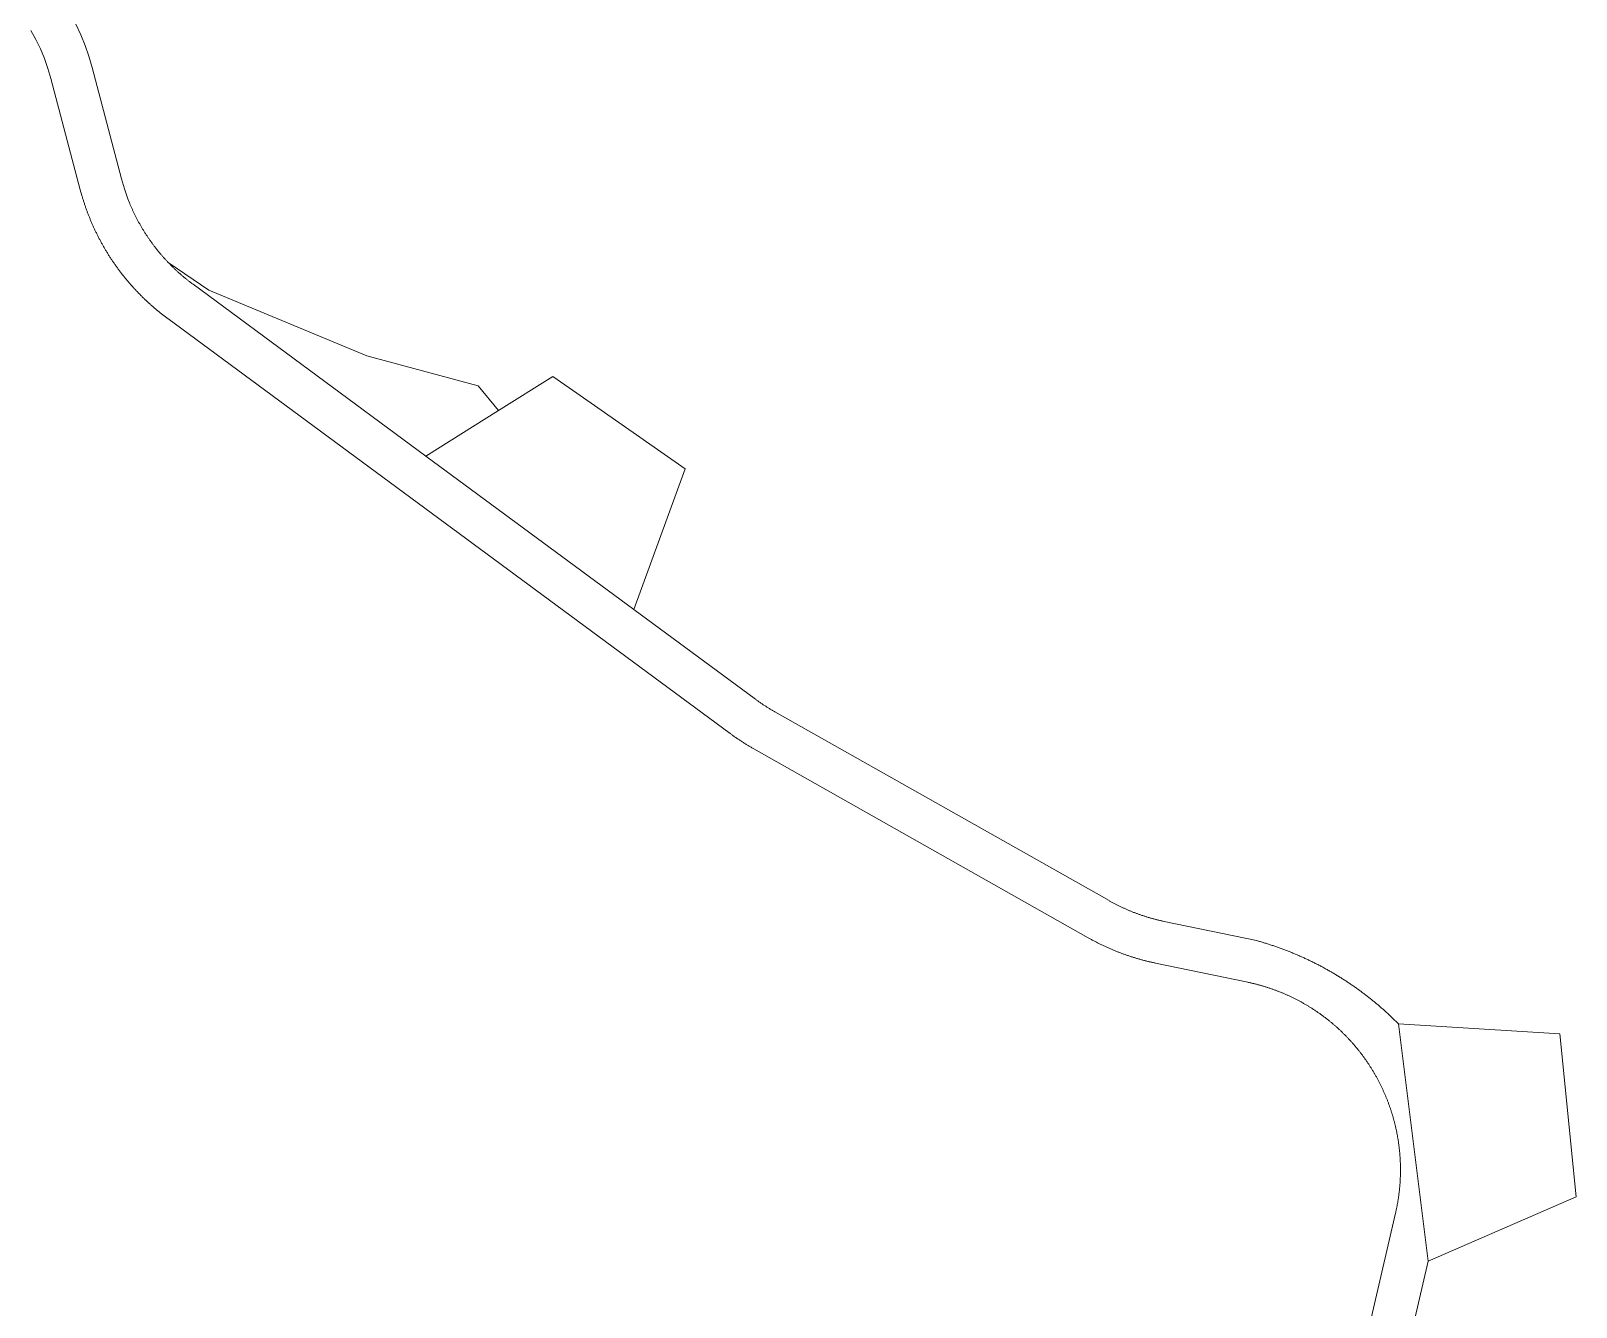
# Model space of a CAD drawing. Header units: metres. Extents: x 534757 to 556231, y 1832948 to 1850503.
# Drawn here: x 554413.4 to 554848.8, y 1837893 to 1838252.5 of the extents above; entities that cross this region are included whole.
import ezdxf

# ---------------------------------------------------------------- set-up
doc = ezdxf.new("R2010")
doc.units = ezdxf.units.M
doc.header["$MEASUREMENT"] = 0
doc.layers.add('Level 10', color=7, linetype='Continuous', lineweight=0)

msp = doc.modelspace()

# ---------------------------------------------------------------- linework, layer by layer
at = {"layer": 'Level 10', "color": 1, "linetype": 'Continuous', "lineweight": 0}
for p, q in [((554798.8003, 1837972.7405), (554844.228, 1837969.9306)), ((554844.228, 1837969.9306), (554848.8121, 1837924.0586)), ((554844.228, 1837969.9306), (554844.2292, 1837969.9186))]:
    msp.add_line(p, q, dxfattribs=at)
at = {"layer": 'Level 10', "color": 1, "linetype": 'Continuous', "lineweight": 0, "flags": 128}
for points in [[(554413.4095, 1838252.6621), (554414.8265, 1838250.0871), (554416.1012, 1838247.4389), (554417.23, 1838244.7252), (554418.2095, 1838241.9541), (554419.04, 1838239.13), (554427.33, 1838207.74), (554427.76, 1838206.17), (554427.7874, 1838206.0745), (554427.8523, 1838205.854), (554427.9178, 1838205.6338), (554427.9842, 1838205.4138), (554428.0513, 1838205.1941), (554428.1192, 1838204.9745), (554428.1878, 1838204.7553), (554428.2573, 1838204.5362), (554428.3274, 1838204.3174), (554428.3984, 1838204.0988), (554428.4701, 1838203.8805), (554428.5425, 1838203.6625), (554428.6157, 1838203.4447), (554428.6897, 1838203.2271), (554428.7644, 1838203.0098), (554428.8399, 1838202.7928), (554428.9161, 1838202.576), (554428.9931, 1838202.3595), (554429.0709, 1838202.1433), (554429.1494, 1838201.9273), (554429.2286, 1838201.7117), (554429.3086, 1838201.4962), (554429.3894, 1838201.2811), (554429.4709, 1838201.0663), (554429.5531, 1838200.8517), (554429.6361, 1838200.6374), (554429.7199, 1838200.4235), (554429.8043, 1838200.2098), (554429.8896, 1838199.9964), (554429.9755, 1838199.7833), (554430.0622, 1838199.5705), (554430.1497, 1838199.358), (554430.2379, 1838199.1458), (554430.3268, 1838198.9339), (554430.4165, 1838198.7224), (554430.5069, 1838198.5111), (554430.598, 1838198.3002), (554430.6899, 1838198.0896), (554430.7825, 1838197.8793), (554430.8758, 1838197.6693), (554430.9699, 1838197.4596), (554431.0647, 1838197.2503), (554431.1602, 1838197.0413), (554431.2564, 1838196.8327), (554431.3534, 1838196.6244), (554431.4511, 1838196.4164), (554431.5495, 1838196.2088), (554431.6487, 1838196.0015), (554431.7485, 1838195.7945), (554431.8491, 1838195.5879), (554431.9504, 1838195.3817), (554432.0525, 1838195.1758), (554432.1552, 1838194.9702), (554432.2587, 1838194.7651), (554432.3628, 1838194.5603), (554432.4677, 1838194.3558), (554432.5733, 1838194.1517), (554432.6796, 1838193.948), (554432.7866, 1838193.7447), (554432.8943, 1838193.5417), (554433.0027, 1838193.3391), (554433.1119, 1838193.1369), (554433.2217, 1838192.935), (554433.3322, 1838192.7336), (554433.4435, 1838192.5325), (554433.5554, 1838192.3318), (554433.668, 1838192.1316), (554433.7813, 1838191.9317), (554433.8954, 1838191.7322), (554434.0101, 1838191.5331), (554434.1255, 1838191.3344), (554434.2416, 1838191.1361), (554434.3584, 1838190.9382), (554434.4759, 1838190.7407), (554434.594, 1838190.5436), (554434.7129, 1838190.347), (554434.8324, 1838190.1507), (554434.9526, 1838189.9549), (554435.0735, 1838189.7595), (554435.1951, 1838189.5645), (554435.3174, 1838189.37), (554435.4403, 1838189.1758), (554435.5639, 1838188.9821), (554435.6882, 1838188.7888), (554435.8131, 1838188.596), (554435.9387, 1838188.4036), (554436.065, 1838188.2116), (554436.192, 1838188.0201), (554436.3196, 1838187.829), (554436.4479, 1838187.6384), (554436.5769, 1838187.4482), (554436.7065, 1838187.2585), (554436.8368, 1838187.0692), (554436.9677, 1838186.8804), (554437.0993, 1838186.692), (554437.2315, 1838186.5041), (554437.3644, 1838186.3166), (554437.498, 1838186.1296), (554437.6322, 1838185.9431), (554437.767, 1838185.7571), (554437.9025, 1838185.5715), (554438.0387, 1838185.3864), (554438.1754, 1838185.2017), (554438.3129, 1838185.0176), (554438.4509, 1838184.8339), (554438.5896, 1838184.6507), (554438.729, 1838184.468), (554438.869, 1838184.2858), (554439.0096, 1838184.104), (554439.1508, 1838183.9228), (554439.2927, 1838183.742), (554439.4352, 1838183.5618), (554439.5783, 1838183.382), (554439.7221, 1838183.2027), (554439.8664, 1838183.024), (554440.0114, 1838182.8457), (554440.1571, 1838182.668), (554440.3033, 1838182.4907), (554440.4501, 1838182.314), (554440.5976, 1838182.1378), (554440.7457, 1838181.9621), (554440.8944, 1838181.7869), (554441.0437, 1838181.6122), (554441.1936, 1838181.4381), (554441.3441, 1838181.2644), (554441.4952, 1838181.0913), (554441.6469, 1838180.9188), (554441.7992, 1838180.7467), (554441.9522, 1838180.5752), (554442.1057, 1838180.4042), (554442.2598, 1838180.2338), (554442.4145, 1838180.0639), (554442.5698, 1838179.8945), (554442.7256, 1838179.7257), (554442.8821, 1838179.5574), (554443.0391, 1838179.3897), (554443.1968, 1838179.2225), (554443.355, 1838179.0558), (554443.5138, 1838178.8897), (554443.6732, 1838178.7242), (554443.8331, 1838178.5592), (554443.9936, 1838178.3948), (554444.1547, 1838178.2309), (554444.3164, 1838178.0676), (554444.4786, 1838177.9049), (554444.6414, 1838177.7427), (554444.8047, 1838177.5811), (554444.9687, 1838177.4201), (554445.1331, 1838177.2597), (554445.2982, 1838177.0998), (554445.4638, 1838176.9405), (554445.6299, 1838176.7817), (554445.7966, 1838176.6236), (554445.9638, 1838176.466), (554446.1316, 1838176.309), (554446.3, 1838176.1526), (554446.4689, 1838175.9968), (554446.6383, 1838175.8416), (554446.8082, 1838175.6869), (554446.9787, 1838175.5329), (554447.1498, 1838175.3794), (554447.3213, 1838175.2266), (554447.4934, 1838175.0743), (554447.6661, 1838174.9227), (554447.8392, 1838174.7716), (554448.0129, 1838174.6212), (554448.1871, 1838174.4713), (554448.3618, 1838174.3221), (554448.5371, 1838174.1735), (554448.7128, 1838174.0254), (554448.8891, 1838173.878), (554449.0659, 1838173.7312), (554449.2432, 1838173.5851), (554449.421, 1838173.4395), (554449.5993, 1838173.2946), (554449.7781, 1838173.1503), (554449.9574, 1838173.0066), (554450.1372, 1838172.8635), (554450.3176, 1838172.7211), (554450.4984, 1838172.5793), (554450.6797, 1838172.4381), (554450.8614, 1838172.2976), (554451.0437, 1838172.1576), (554451.2265, 1838172.0184), (554451.4097, 1838171.8797), (554451.5935, 1838171.7417), (554451.7777, 1838171.6044), (554451.9623, 1838171.4676), (554610.4362, 1838054.5784), (554610.5885, 1838054.4664), (554610.774, 1838054.3309), (554610.96, 1838054.196), (554611.1465, 1838054.0617), (554611.3335, 1838053.9281), (554611.5209, 1838053.7952), (554611.7088, 1838053.6629), (554611.8971, 1838053.5312), (554612.0859, 1838053.4002), (554612.2752, 1838053.2699), (554612.4649, 1838053.1403), (554612.655, 1838053.0113), (554612.8456, 1838052.8829), (554613.0367, 1838052.7552), (554613.2282, 1838052.6282), (554613.4201, 1838052.5019), (554613.6125, 1838052.3762), (554613.8053, 1838052.2512), (554613.9985, 1838052.1269), (554614.1922, 1838052.0032), (554614.3863, 1838051.8802), (554614.5808, 1838051.7579), (554614.7758, 1838051.6363), (554614.9711, 1838051.5154), (554615.1669, 1838051.3951), (554615.3631, 1838051.2755), (554615.5598, 1838051.1566), (554615.7568, 1838051.0384), (554615.9543, 1838050.9209), (554616.1521, 1838050.804), (554616.3504, 1838050.6879), (554616.5491, 1838050.5724), (554616.7481, 1838050.4576), (554616.9476, 1838050.3436), (554617.1474, 1838050.2302), (554711.2965, 1837997.0373), (554711.4753, 1837996.9366), (554711.6759, 1837996.8245), (554711.8769, 1837996.7132), (554712.0783, 1837996.6025), (554712.28, 1837996.4926), (554712.4822, 1837996.3833), (554712.6847, 1837996.2748), (554712.8876, 1837996.1669), (554713.0909, 1837996.0598), (554713.2945, 1837995.9534), (554713.4985, 1837995.8476), (554713.7029, 1837995.7426), (554713.9077, 1837995.6383), (554714.1128, 1837995.5347), (554714.3183, 1837995.4319), (554714.5241, 1837995.3297), (554714.7303, 1837995.2283), (554714.9368, 1837995.1276), (554715.1437, 1837995.0276), (554715.3509, 1837994.9283), (554715.5585, 1837994.8297), (554715.7664, 1837994.7319), (554715.9747, 1837994.6348), (554716.1833, 1837994.5384), (554716.3922, 1837994.4428), (554716.6014, 1837994.3479), (554716.811, 1837994.2537), (554717.0209, 1837994.1602), (554717.2312, 1837994.0675), (554717.4417, 1837993.9755), (554717.6526, 1837993.8842), (554717.8638, 1837993.7937), (554718.0753, 1837993.7039), (554718.2871, 1837993.6148), (554718.4993, 1837993.5265), (554718.7117, 1837993.4389), (554718.9244, 1837993.352), (554719.1375, 1837993.2659), (554719.3508, 1837993.1806), (554719.5645, 1837993.096), (554719.7784, 1837993.0121), (554719.9926, 1837992.929), (554720.2071, 1837992.8466), (554720.4219, 1837992.7649), (554720.637, 1837992.6841), (554720.8523, 1837992.6039), (554721.068, 1837992.5245), (554721.2839, 1837992.4459), (554721.5001, 1837992.368), (554721.7165, 1837992.2909), (554721.9332, 1837992.2145), (554722.1502, 1837992.1389), (554722.3675, 1837992.064), (554722.585, 1837991.9899), (554722.8027, 1837991.9166), (554723.0207, 1837991.844), (554723.239, 1837991.7721), (554723.4575, 1837991.7011), (554723.6763, 1837991.6308), (554723.8953, 1837991.5612), (554724.1145, 1837991.4924), (554724.334, 1837991.4244), (554724.5537, 1837991.3572), (554724.7737, 1837991.2907), (554724.9939, 1837991.2249), (554725.2143, 1837991.16), (554725.4349, 1837991.0958), (554725.6558, 1837991.0324), (554725.8768, 1837990.9697), (554726.0981, 1837990.9078), (554726.3196, 1837990.8467), (554726.5414, 1837990.7864), (554726.7633, 1837990.7268), (554726.9854, 1837990.668), (554727.2078, 1837990.61), (554727.4303, 1837990.5527), (554727.653, 1837990.4963), (554727.876, 1837990.4406), (554728.0991, 1837990.3857), (554728.3224, 1837990.3315), (554728.5459, 1837990.2781), (554728.7696, 1837990.2256), (554728.9934, 1837990.1737), (554729.2175, 1837990.1227), (554729.4417, 1837990.0725), (554729.6661, 1837990.023), (554729.8907, 1837989.9743), (554730.1154, 1837989.9264), (554730.3403, 1837989.8793), (554756.3069, 1837984.4859), (554756.3377, 1837984.4795), (554756.5411, 1837984.4367), (554756.7443, 1837984.3932), (554756.9474, 1837984.3488), (554757.1502, 1837984.3037), (554757.353, 1837984.2578), (554757.5555, 1837984.2111), (554757.7578, 1837984.1637), (554757.96, 1837984.1154), (554758.162, 1837984.0664), (554758.3638, 1837984.0166), (554758.5654, 1837983.966), (554758.7668, 1837983.9147), (554758.968, 1837983.8626), (554759.169, 1837983.8097), (554759.3698, 1837983.756), (554759.5704, 1837983.7015), (554759.7708, 1837983.6463), (554759.9709, 1837983.5903), (554760.1709, 1837983.5336), (554760.3706, 1837983.4761), (554760.5701, 1837983.4178), (554760.7694, 1837983.3587), (554760.9684, 1837983.2989), (554761.1673, 1837983.2383), (554761.3658, 1837983.1769), (554761.5642, 1837983.1148), (554761.7623, 1837983.0519), (554761.9601, 1837982.9883), (554762.1578, 1837982.9239), (554762.3551, 1837982.8587), (554762.5522, 1837982.7928), (554762.7491, 1837982.7261), (554762.9457, 1837982.6587), (554763.142, 1837982.5905), (554763.3381, 1837982.5215), (554763.5339, 1837982.4518), (554763.7295, 1837982.3813), (554763.9247, 1837982.3101), (554764.1197, 1837982.2382), (554764.3144, 1837982.1654), (554764.5089, 1837982.092), (554764.703, 1837982.0178), (554764.8969, 1837981.9428), (554765.0904, 1837981.8671), (554765.2837, 1837981.7907), (554765.4767, 1837981.7135), (554765.6694, 1837981.6355), (554765.8617, 1837981.5569), (554766.0538, 1837981.4774), (554766.2456, 1837981.3973), (554766.4371, 1837981.3164), (554766.6282, 1837981.2348), (554766.819, 1837981.1524), (554767.0095, 1837981.0693), (554767.1997, 1837980.9855), (554767.3896, 1837980.9009), (554767.5791, 1837980.8156), (554767.7684, 1837980.7296), (554767.9572, 1837980.6429), (554768.1458, 1837980.5554), (554768.334, 1837980.4672), (554768.5218, 1837980.3783), (554768.7094, 1837980.2886), (554768.8965, 1837980.1983), (554769.0834, 1837980.1072), (554769.2698, 1837980.0154), (554769.4559, 1837979.9229), (554769.6417, 1837979.8296), (554769.8271, 1837979.7357), (554770.0121, 1837979.641), (554770.1968, 1837979.5456), (554770.3811, 1837979.4495), (554770.5651, 1837979.3527), (554770.7486, 1837979.2552), (554770.9318, 1837979.157), (554771.1146, 1837979.0581), (554771.297, 1837978.9585), (554771.479, 1837978.8582), (554771.6607, 1837978.7572), (554771.842, 1837978.6555), (554772.0228, 1837978.5531), (554772.2033, 1837978.45), (554772.3834, 1837978.3462), (554772.563, 1837978.2417), (554772.7423, 1837978.1365), (554772.9212, 1837978.0306), (554773.0996, 1837977.924), (554773.2776, 1837977.8168), (554773.4553, 1837977.7089), (554773.6325, 1837977.6003), (554773.8093, 1837977.491), (554773.9856, 1837977.381), (554774.1616, 1837977.2703), (554774.3371, 1837977.159), (554774.5122, 1837977.047), (554774.6868, 1837976.9343), (554774.8611, 1837976.821), (554775.0348, 1837976.707), (554775.2082, 1837976.5923), (554775.3811, 1837976.4769), (554775.5535, 1837976.3609), (554775.7255, 1837976.2442), (554775.8971, 1837976.1269), (554776.0682, 1837976.0089), (554776.2388, 1837975.8902), (554776.409, 1837975.7709), (554776.5788, 1837975.6509), (554776.748, 1837975.5303), (554776.9168, 1837975.4091), (554777.0852, 1837975.2871), (554777.253, 1837975.1646), (554777.4204, 1837975.0414), (554777.5873, 1837974.9175), (554777.7538, 1837974.793), (554777.9197, 1837974.6679), (554778.0852, 1837974.5421), (554778.2502, 1837974.4157), (554778.4147, 1837974.2886), (554778.5787, 1837974.161), (554778.7422, 1837974.0327), (554778.9052, 1837973.9037), (554779.0677, 1837973.7742), (554779.2297, 1837973.644), (554779.3913, 1837973.5132), (554779.5523, 1837973.3817), (554779.7128, 1837973.2497), (554779.8728, 1837973.117), (554780.0323, 1837972.9837), (554780.1913, 1837972.8498), (554780.3497, 1837972.7153), (554780.5076, 1837972.5802), (554780.6651, 1837972.4445), (554780.822, 1837972.3082), (554780.9783, 1837972.1713), (554781.1342, 1837972.0337), (554781.2895, 1837971.8956), (554781.4443, 1837971.7569), (554781.5985, 1837971.6176), (554781.7522, 1837971.4776), (554781.9054, 1837971.3371), (554782.058, 1837971.196), (554782.2101, 1837971.0544), (554782.3616, 1837970.9121), (554782.5126, 1837970.7693), (554782.663, 1837970.6258), (554782.8129, 1837970.4818), (554782.9622, 1837970.3373), (554783.111, 1837970.1921), (554783.2592, 1837970.0464), (554783.4068, 1837969.9001), (554783.5539, 1837969.7532), (554783.7004, 1837969.6058), (554783.8464, 1837969.4578), (554783.9917, 1837969.3093), (554784.1365, 1837969.1602), (554784.2808, 1837969.0105), (554784.4244, 1837968.8603), (554784.5675, 1837968.7095), (554784.71, 1837968.5582), (554784.8519, 1837968.4064), (554784.9932, 1837968.2539), (554785.1339, 1837968.101), (554785.2741, 1837967.9475), (554785.4136, 1837967.7935), (554785.5526, 1837967.6389), (554785.6909, 1837967.4838), (554785.8287, 1837967.3282), (554785.9659, 1837967.172), (554786.1024, 1837967.0153), (554786.2384, 1837966.8581), (554786.3737, 1837966.7004), (554786.5085, 1837966.5421), (554786.6426, 1837966.3833), (554786.7761, 1837966.224), (554786.909, 1837966.0642), (554787.0413, 1837965.9039), (554787.173, 1837965.7431), (554787.304, 1837965.5818), (554787.4345, 1837965.42), (554787.5643, 1837965.2576), (554787.6934, 1837965.0948), (554787.822, 1837964.9315), (554787.9499, 1837964.7677), (554788.0772, 1837964.6034), (554788.2039, 1837964.4386), (554788.3299, 1837964.2733), (554788.4553, 1837964.1075), (554788.58, 1837963.9413), (554788.7041, 1837963.7745), (554788.8276, 1837963.6073), (554788.9504, 1837963.4397), (554789.0726, 1837963.2715), (554789.1941, 1837963.1029), (554789.315, 1837962.9338), (554789.4352, 1837962.7643), (554789.5548, 1837962.5943), (554789.6737, 1837962.4238), (554789.792, 1837962.2529), (554789.9095, 1837962.0815), (554790.0265, 1837961.9097), (554790.1428, 1837961.7374), (554790.2584, 1837961.5647), (554790.3733, 1837961.3915), (554790.4876, 1837961.2179), (554790.6012, 1837961.0438), (554790.7141, 1837960.8693), (554790.8264, 1837960.6944), (554790.938, 1837960.5191), (554791.0489, 1837960.3433), (554791.1592, 1837960.1671), (554791.2687, 1837959.9905), (554791.3776, 1837959.8134), (554791.4858, 1837959.636), (554791.5933, 1837959.4581), (554791.7001, 1837959.2798), (554791.8063, 1837959.1011), (554791.9117, 1837958.922), (554792.0165, 1837958.7425), (554792.1206, 1837958.5626), (554792.2239, 1837958.3822), (554792.3266, 1837958.2015), (554792.4286, 1837958.0204), (554792.5299, 1837957.8389), (554792.6305, 1837957.657), (554792.7304, 1837957.4748), (554792.8296, 1837957.2921), (554792.928, 1837957.1091), (554793.0258, 1837956.9257), (554793.1229, 1837956.7419), (554793.2192, 1837956.5577), (554793.3149, 1837956.3732), (554793.4098, 1837956.1883), (554793.5041, 1837956.0031), (554793.5976, 1837955.8174), (554793.6904, 1837955.6315), (554793.7825, 1837955.4451), (554793.8738, 1837955.2584), (554793.9645, 1837955.0714), (554794.0544, 1837954.884), (554794.1436, 1837954.6963), (554794.2321, 1837954.5082), (554794.3198, 1837954.3198), (554794.4069, 1837954.131), (554794.4932, 1837953.942), (554794.5788, 1837953.7526), (554794.6636, 1837953.5628), (554794.7477, 1837953.3727), (554794.8311, 1837953.1824), (554794.9137, 1837952.9917), (554794.9957, 1837952.8006), (554795.0768, 1837952.6093), (554795.1573, 1837952.4176), (554795.237, 1837952.2257), (554795.3159, 1837952.0334), (554795.3942, 1837951.8409), (554795.4716, 1837951.648), (554795.5484, 1837951.4548), (554795.6244, 1837951.2614), (554795.6996, 1837951.0676), (554795.7741, 1837950.8736), (554795.8479, 1837950.6793), (554795.9209, 1837950.4847), (554795.9931, 1837950.2898), (554796.0647, 1837950.0946), (554796.1354, 1837949.8992), (554796.2054, 1837949.7035), (554796.2747, 1837949.5075), (554796.3432, 1837949.3113), (554796.4109, 1837949.1148), (554796.4779, 1837948.918), (554796.5441, 1837948.721), (554796.6096, 1837948.5238), (554796.6743, 1837948.3262), (554796.7382, 1837948.1285), (554796.8014, 1837947.9305), (554796.8638, 1837947.7322), (554796.9255, 1837947.5337), (554796.9864, 1837947.335), (554797.0465, 1837947.136), (554797.1058, 1837946.9368), (554797.1644, 1837946.7374), (554797.2223, 1837946.5378), (554797.2793, 1837946.3379), (554797.3356, 1837946.1378), (554797.3911, 1837945.9376), (554797.4459, 1837945.737), (554797.4998, 1837945.5363), (554797.553, 1837945.3354), (554797.6055, 1837945.1343), (554797.6571, 1837944.933), (554797.708, 1837944.7314), (554797.7581, 1837944.5297), (554797.8074, 1837944.3278), (554797.8559, 1837944.1257), (554797.9037, 1837943.9234), (554797.9507, 1837943.721), (554797.9969, 1837943.5183), (554798.0423, 1837943.3155), (554798.087, 1837943.1125), (554798.1309, 1837942.9093), (554798.1739, 1837942.706), (554798.2162, 1837942.5025), (554798.2578, 1837942.2989), (554798.2985, 1837942.095), (554798.3384, 1837941.8911), (554798.3776, 1837941.6869), (554798.416, 1837941.4827), (554798.4536, 1837941.2783), (554798.4904, 1837941.0737), (554798.5264, 1837940.869), (554798.5616, 1837940.6641), (554798.596, 1837940.4592), (554798.6297, 1837940.2541), (554798.6626, 1837940.0488), (554798.6946, 1837939.8435), (554798.7259, 1837939.638), (554798.7564, 1837939.4324), (554798.7861, 1837939.2267), (554798.815, 1837939.0209), (554798.8431, 1837938.8149), (554798.8704, 1837938.6089), (554798.8969, 1837938.4027), (554798.9227, 1837938.1965), (554798.9476, 1837937.9901), (554798.9718, 1837937.7837), (554798.9951, 1837937.5772), (554799.0177, 1837937.3706), (554799.0394, 1837937.1639), (554799.0604, 1837936.9571), (554799.0805, 1837936.7502), (554799.0999, 1837936.5433), (554799.1185, 1837936.3362), (554799.1363, 1837936.1292), (554799.1532, 1837935.922), (554799.1694, 1837935.7148), (554799.1848, 1837935.5075), (554799.1994, 1837935.3002), (554799.2132, 1837935.0928), (554799.2262, 1837934.8854), (554799.2384, 1837934.6779), (554799.2498, 1837934.4703), (554799.2603, 1837934.2628), (554799.2701, 1837934.0551), (554799.2791, 1837933.8475), (554799.2873, 1837933.6398), (554799.2947, 1837933.4321), (554799.3013, 1837933.2244), (554799.3071, 1837933.0166), (554799.3121, 1837932.8088), (554799.3163, 1837932.601), (554799.3197, 1837932.3932), (554799.3223, 1837932.1854), (554799.3241, 1837931.9775), (554799.3251, 1837931.7697), (554799.3253, 1837931.5618), (554799.3247, 1837931.354), (554799.3233, 1837931.1461), (554799.3211, 1837930.9383), (554799.3181, 1837930.7305), (554799.3143, 1837930.5227), (554799.3097, 1837930.3149), (554799.3043, 1837930.1071), (554799.2981, 1837929.8993), (554799.2911, 1837929.6916), (554799.2833, 1837929.4839), (554799.2747, 1837929.2762), (554799.2653, 1837929.0686), (554799.2551, 1837928.861), (554799.2441, 1837928.6535), (554799.2323, 1837928.446), (554799.2197, 1837928.2385), (554799.2063, 1837928.0311), (554799.1921, 1837927.8237), (554799.1771, 1837927.6164), (554799.1613, 1837927.4092), (554799.1448, 1837927.202), (554799.1274, 1837926.9949), (554799.1092, 1837926.7878), (554799.0902, 1837926.5808), (554799.0705, 1837926.3739), (554799.0499, 1837926.1671), (554799.0285, 1837925.9604), (554799.0064, 1837925.7537), (554798.9834, 1837925.5471), (554798.9597, 1837925.3406), (554798.9351, 1837925.1342), (554798.9098, 1837924.928), (554798.8836, 1837924.7218), (554798.8567, 1837924.5157), (554798.829, 1837924.3097), (554798.8005, 1837924.1038), (554798.7712, 1837923.898), (554798.7411, 1837923.6924), (554798.7102, 1837923.4868), (554798.6785, 1837923.2814), (554798.6461, 1837923.0761), (554798.6128, 1837922.8709), (554798.5787, 1837922.6659), (554798.5439, 1837922.461), (554798.5083, 1837922.2562), (554798.4719, 1837922.0516), (554798.4347, 1837921.8471), (554798.3967, 1837921.6428), (554798.3579, 1837921.4386), (554798.3183, 1837921.2345), (554798.278, 1837921.0306), (554798.2369, 1837920.8269), (554798.195, 1837920.6233), (554798.1523, 1837920.4199), (554798.1088, 1837920.2167), (554798.0645, 1837920.0136), (554798.0195, 1837919.8107), (554797.9737, 1837919.6079), (554797.9271, 1837919.4054), (554770.7364, 1837802.2556)], [(554426.0871, 1838254.4031), (554427.4452, 1838251.4511), (554428.6564, 1838248.4359), (554429.7177, 1838245.3648), (554430.64, 1838242.2), (554438.93, 1838210.8), (554439.7553, 1838207.9786), (554440.7348, 1838205.2075), (554441.17, 1838204.11), (554441.2492, 1838203.9178), (554441.3291, 1838203.7259), (554441.4097, 1838203.5344), (554441.4911, 1838203.3431), (554441.5733, 1838203.1522), (554441.6561, 1838202.9616), (554441.7397, 1838202.7713), (554441.824, 1838202.5813), (554441.9091, 1838202.3916), (554441.9949, 1838202.2023), (554442.0814, 1838202.0133), (554442.1686, 1838201.8246), (554442.2566, 1838201.6363), (554442.3453, 1838201.4483), (554442.4347, 1838201.2607), (554442.5248, 1838201.0734), (554442.6157, 1838200.8865), (554442.7073, 1838200.6999), (554442.7995, 1838200.5136), (554442.8926, 1838200.3277), (554442.9863, 1838200.1422), (554443.0807, 1838199.9571), (554443.1759, 1838199.7723), (554443.2717, 1838199.5878), (554443.3683, 1838199.4038), (554443.4655, 1838199.2201), (554443.5635, 1838199.0368), (554443.6622, 1838198.8538), (554443.7616, 1838198.6713), (554443.8617, 1838198.4891), (554443.9625, 1838198.3073), (554444.064, 1838198.1259), (554444.1662, 1838197.9449), (554444.269, 1838197.7643), (554444.3726, 1838197.5841), (554444.4769, 1838197.4043), (554444.5818, 1838197.2249), (554444.6875, 1838197.0459), (554444.7938, 1838196.8673), (554444.9009, 1838196.6891), (554445.0086, 1838196.5114), (554445.117, 1838196.334), (554445.226, 1838196.1571), (554445.3358, 1838195.9806), (554445.4462, 1838195.8045), (554445.5573, 1838195.6288), (554445.6691, 1838195.4536), (554445.7816, 1838195.2788), (554445.8947, 1838195.1044), (554446.0085, 1838194.9305), (554446.123, 1838194.757), (554446.2381, 1838194.5839), (554446.3539, 1838194.4113), (554446.4704, 1838194.2392), (554446.5875, 1838194.0675), (554446.7053, 1838193.8962), (554446.8238, 1838193.7254), (554446.9429, 1838193.5551), (554447.0626, 1838193.3852), (554447.183, 1838193.2158), (554447.3041, 1838193.0468), (554447.4258, 1838192.8783), (554447.5482, 1838192.7103), (554447.6712, 1838192.5427), (554447.7948, 1838192.3757), (554447.9191, 1838192.2091), (554448.044, 1838192.043), (554448.1696, 1838191.8773), (554448.2958, 1838191.7122), (554448.4227, 1838191.5475), (554448.5501, 1838191.3833), (554448.6782, 1838191.2196), (554448.807, 1838191.0565), (554448.9363, 1838190.8938), (554449.0663, 1838190.7316), (554449.1969, 1838190.5699), (554449.3282, 1838190.4087), (554449.46, 1838190.248), (554449.5925, 1838190.0878), (554449.7256, 1838189.9282), (554449.8593, 1838189.769), (554449.9936, 1838189.6104), (554450.1285, 1838189.4523), (554450.264, 1838189.2947), (554450.4001, 1838189.1376), (554450.5369, 1838188.9811), (554450.6742, 1838188.825), (554450.8122, 1838188.6696), (554450.9507, 1838188.5146), (554451.0898, 1838188.3602), (554451.2295, 1838188.2063), (554451.3698, 1838188.0529), (554451.5108, 1838187.9001), (554451.6522, 1838187.7479), (554451.7943, 1838187.5962), (554451.937, 1838187.445), (554452.0802, 1838187.2944), (554452.224, 1838187.1443), (554452.3257, 1838187.0389)], [(554452.3257, 1838187.0389), (554463.55, 1838179.45), (554508.08, 1838160.97), (554539.44, 1838152.5), (554545.1516, 1838145.5562), (554524.68, 1838132.75), (554524.6807, 1838132.7494)], [(554452.3257, 1838187.0389), (554452.3684, 1838186.9948), (554452.5134, 1838186.8458), (554452.6589, 1838186.6974), (554452.805, 1838186.5496), (554452.9517, 1838186.4023), (554453.099, 1838186.2556), (554453.2468, 1838186.1095), (554453.3951, 1838185.9639), (554453.5441, 1838185.8189), (554453.6935, 1838185.6745), (554453.8436, 1838185.5307), (554453.9942, 1838185.3874), (554454.1453, 1838185.2447), (554454.297, 1838185.1026), (554454.4492, 1838184.9611), (554454.602, 1838184.8202), (554454.7553, 1838184.6798), (554454.9092, 1838184.5401), (554455.0636, 1838184.4009), (554455.2185, 1838184.2624), (554455.374, 1838184.1244), (554455.53, 1838183.987), (554455.6865, 1838183.8503), (554455.8435, 1838183.7141), (554456.0011, 1838183.5785), (554456.1592, 1838183.4436), (554456.3178, 1838183.3093), (554456.4769, 1838183.1755), (554456.6366, 1838183.0424), (554456.7967, 1838182.9099), (554456.9574, 1838182.778), (554457.1185, 1838182.6468), (554457.2802, 1838182.5161), (554457.4424, 1838182.3861), (554457.605, 1838182.2567), (554457.7682, 1838182.128), (554457.9319, 1838181.9998), (554458.096, 1838181.8723), (554458.2607, 1838181.7455), (554458.4258, 1838181.6192), (554458.5914, 1838181.4936), (554458.7575, 1838181.3687), (554458.9241, 1838181.2443), (554459.0854, 1838181.1248), (554524.6754, 1838132.7461), (554524.6807, 1838132.7494)], [(554524.6807, 1838132.7494), (554545.153, 1838145.5546), (554560.522, 1838155.1678), (554567.2268, 1838150.4832), (554597.7394, 1838129.1604), (554583.3003, 1838089.5048), (554583.3014, 1838089.5039)], [(554524.6807, 1838132.7494), (554583.3, 1838089.5), (554583.3014, 1838089.5039)], [(554583.3014, 1838089.5039), (554617.5593, 1838064.2356), (554617.7268, 1838064.1125), (554617.8948, 1838063.9901), (554618.0632, 1838063.8684), (554618.2321, 1838063.7473), (554618.4015, 1838063.6268), (554618.5713, 1838063.507), (554618.7416, 1838063.3878), (554618.9124, 1838063.2693), (554619.0836, 1838063.1515), (554619.2553, 1838063.0343), (554619.4274, 1838062.9178), (554619.6, 1838062.802), (554619.773, 1838062.6868), (554619.9464, 1838062.5723), (554620.1203, 1838062.4584), (554620.2946, 1838062.3452), (554620.4694, 1838062.2327), (554620.6446, 1838062.1209), (554620.8202, 1838062.0097), (554620.9963, 1838061.8992), (554621.1727, 1838061.7894), (554621.3496, 1838061.6803), (554621.5269, 1838061.5718), (554621.7047, 1838061.4641), (554621.8828, 1838061.357), (554622.0614, 1838061.2506), (554622.2403, 1838061.1449), (554622.4197, 1838061.0399), (554622.5994, 1838060.9356), (554622.7796, 1838060.8319), (554622.9602, 1838060.729), (554623.0503, 1838060.678), (554717.1993, 1838007.485), (554717.3805, 1838007.3832), (554717.562, 1838007.282), (554717.744, 1838007.1815), (554717.9263, 1838007.0817), (554718.109, 1838006.9826), (554718.2921, 1838006.8842), (554718.4755, 1838006.7865), (554718.6594, 1838006.6895), (554718.8436, 1838006.5933), (554719.0282, 1838006.4977), (554719.2131, 1838006.4029), (554719.3984, 1838006.3087), (554719.5841, 1838006.2153), (554719.7701, 1838006.1226), (554719.9565, 1838006.0306), (554720.1432, 1838005.9394), (554720.3303, 1838005.8488), (554720.5177, 1838005.759), (554720.7055, 1838005.6699), (554720.8936, 1838005.5815), (554721.0821, 1838005.4938), (554721.2709, 1838005.4069), (554721.46, 1838005.3207), (554721.6495, 1838005.2352), (554721.8393, 1838005.1505), (554722.0294, 1838005.0665), (554722.2198, 1838004.9832), (554722.4105, 1838004.9006), (554722.6016, 1838004.8188), (554722.793, 1838004.7377), (554722.9847, 1838004.6574), (554723.1767, 1838004.5778), (554723.369, 1838004.4989), (554723.5616, 1838004.4208), (554723.7545, 1838004.3434), (554723.9477, 1838004.2668), (554724.1412, 1838004.1909), (554724.335, 1838004.1157), (554724.529, 1838004.0413), (554724.7234, 1838003.9677), (554724.918, 1838003.8948), (554725.113, 1838003.8226), (554725.3082, 1838003.7512), (554725.5036, 1838003.6806), (554725.6994, 1838003.6107), (554725.8954, 1838003.5415), (554726.0916, 1838003.4731), (554726.2882, 1838003.4055), (554726.485, 1838003.3386), (554726.682, 1838003.2725), (554726.8793, 1838003.2071), (554727.0769, 1838003.1425), (554727.2747, 1838003.0787), (554727.4727, 1838003.0156), (554727.671, 1838002.9533), (554727.8695, 1838002.8917), (554728.0683, 1838002.8309), (554728.2673, 1838002.7709), (554728.4665, 1838002.7117), (554728.6659, 1838002.6532), (554728.8656, 1838002.5954), (554729.0655, 1838002.5385), (554729.2656, 1838002.4823), (554729.4659, 1838002.4269), (554729.6665, 1838002.3723), (554729.8672, 1838002.3184), (554730.0682, 1838002.2653), (554730.2693, 1838002.213), (554730.4707, 1838002.1614), (554730.6722, 1838002.1107), (554730.874, 1838002.0607), (554731.0759, 1838002.0114), (554731.278, 1838001.963), (554731.4803, 1838001.9153), (554731.6828, 1838001.8685), (554731.8855, 1838001.8224), (554732.0883, 1838001.777), (554732.2913, 1838001.7325), (554732.4945, 1838001.6887), (554732.6979, 1838001.6457), (554732.7806, 1838001.6285), (554758.7801, 1837996.2283), (554759.0392, 1837996.1557), (554759.2982, 1837996.0824), (554759.557, 1837996.0082), (554759.8155, 1837995.9333), (554760.0738, 1837995.8576), (554760.3319, 1837995.7812), (554760.5897, 1837995.704), (554760.8473, 1837995.626), (554761.1047, 1837995.5473), (554761.3618, 1837995.4678), (554761.6187, 1837995.3875), (554761.8754, 1837995.3065), (554762.1318, 1837995.2247), (554762.388, 1837995.1421), (554762.644, 1837995.0588), (554762.8997, 1837994.9747), (554763.1551, 1837994.8899), (554763.4103, 1837994.8043), (554763.6652, 1837994.7179), (554763.9199, 1837994.6308), (554764.1743, 1837994.5429), (554764.4284, 1837994.4543), (554764.6823, 1837994.3649), (554764.9359, 1837994.2748), (554765.1893, 1837994.1839), (554765.4424, 1837994.0922), (554765.6952, 1837993.9999), (554765.9477, 1837993.9067), (554766.1999, 1837993.8128), (554766.4519, 1837993.7182), (554766.7036, 1837993.6228), (554766.955, 1837993.5266), (554767.2061, 1837993.4298), (554767.4569, 1837993.3321), (554767.7075, 1837993.2337), (554767.9577, 1837993.1346), (554768.2076, 1837993.0348), (554768.4573, 1837992.9341), (554768.7066, 1837992.8328), (554768.9557, 1837992.7307), (554769.2044, 1837992.6279), (554769.4529, 1837992.5243), (554769.701, 1837992.42), (554769.9488, 1837992.315), (554770.1963, 1837992.2092), (554770.4435, 1837992.1027), (554770.6904, 1837991.9954), (554770.9369, 1837991.8874), (554771.1831, 1837991.7787), (554771.429, 1837991.6693), (554771.6746, 1837991.5591), (554771.9198, 1837991.4482), (554772.1648, 1837991.3366), (554772.4093, 1837991.2242), (554772.6536, 1837991.1111), (554772.8975, 1837990.9973), (554773.1411, 1837990.8828), (554773.3843, 1837990.7675), (554773.6272, 1837990.6515), (554773.8697, 1837990.5348), (554774.1119, 1837990.4174), (554774.3538, 1837990.2992), (554774.5952, 1837990.1804), (554774.8364, 1837990.0608), (554775.0772, 1837989.9405), (554775.3176, 1837989.8195), (554775.5576, 1837989.6978), (554775.7973, 1837989.5753), (554776.0367, 1837989.4522), (554776.2756, 1837989.3283), (554776.5142, 1837989.2037), (554776.7525, 1837989.0784), (554776.9903, 1837988.9525), (554777.2278, 1837988.8258), (554777.4649, 1837988.6984), (554777.7016, 1837988.5703), (554777.9379, 1837988.4415), (554778.1739, 1837988.312), (554778.4094, 1837988.1817), (554778.6446, 1837988.0508), (554778.8794, 1837987.9192), (554779.1138, 1837987.7869), (554779.3478, 1837987.6539), (554779.5814, 1837987.5202), (554779.8146, 1837987.3858), (554780.0474, 1837987.2508), (554780.2798, 1837987.115), (554780.5118, 1837986.9785), (554780.7434, 1837986.8414), (554780.9746, 1837986.7035), (554781.2054, 1837986.565), (554781.4357, 1837986.4258), (554781.6657, 1837986.2859), (554781.8952, 1837986.1453), (554782.1243, 1837986.0041), (554782.353, 1837985.8621), (554782.5813, 1837985.7195), (554782.8091, 1837985.5762), (554783.0365, 1837985.4322), (554783.2635, 1837985.2876), (554783.4901, 1837985.1423), (554783.7162, 1837984.9963), (554783.9419, 1837984.8496), (554784.1671, 1837984.7023), (554784.3919, 1837984.5542), (554784.6163, 1837984.4056), (554784.8402, 1837984.2562), (554785.0637, 1837984.1062), (554785.2868, 1837983.9556), (554785.5093, 1837983.8042), (554785.7315, 1837983.6522), (554785.9532, 1837983.4996), (554786.1744, 1837983.3463), (554786.3952, 1837983.1923), (554786.6155, 1837983.0377), (554786.8353, 1837982.8824), (554787.0547, 1837982.7265), (554787.2736, 1837982.5699), (554787.4921, 1837982.4127), (554787.7101, 1837982.2548), (554787.9276, 1837982.0963), (554788.1447, 1837981.9371), (554788.3612, 1837981.7773), (554788.5773, 1837981.6168), (554788.793, 1837981.4557), (554789.0081, 1837981.294), (554789.2228, 1837981.1316), (554789.4369, 1837980.9686), (554789.6506, 1837980.8049), (554789.8638, 1837980.6406), (554790.0765, 1837980.4757), (554790.2888, 1837980.3102), (554790.5005, 1837980.144), (554790.7117, 1837979.9772), (554790.9225, 1837979.8097), (554791.1327, 1837979.6417), (554791.3424, 1837979.473), (554791.5517, 1837979.3037), (554791.7604, 1837979.1337), (554791.9686, 1837978.9632), (554792.1763, 1837978.792), (554792.3836, 1837978.6202), (554792.5903, 1837978.4478), (554792.7964, 1837978.2748), (554793.0021, 1837978.1012), (554793.2073, 1837977.927), (554793.4119, 1837977.7521), (554793.616, 1837977.5767), (554793.8196, 1837977.4006), (554794.0227, 1837977.2239), (554794.2252, 1837977.0467), (554794.4272, 1837976.8688), (554794.6287, 1837976.6903), (554794.8296, 1837976.5113), (554795.0301, 1837976.3316), (554795.2299, 1837976.1514), (554795.4293, 1837975.9705), (554795.6281, 1837975.7891), (554795.8264, 1837975.607), (554796.0241, 1837975.4244), (554796.2213, 1837975.2412), (554796.4179, 1837975.0574), (554796.614, 1837974.873), (554796.8095, 1837974.6881), (554797.0045, 1837974.5025), (554797.199, 1837974.3164), (554797.3929, 1837974.1297), (554797.5862, 1837973.9425), (554797.779, 1837973.7546), (554797.9712, 1837973.5662), (554798.1628, 1837973.3772), (554798.3539, 1837973.1877), (554798.5444, 1837972.9975), (554798.7344, 1837972.8069), (554798.8003, 1837972.7405)], [(554798.8003, 1837972.7405), (554807.09, 1837905.9), (554848.81, 1837924.06)], [(554807.1138, 1837905.91), (554782.4257, 1837799.5425)]]:
    msp.add_lwpolyline(points, dxfattribs=at)

doc.saveas('drawing.dxf')
